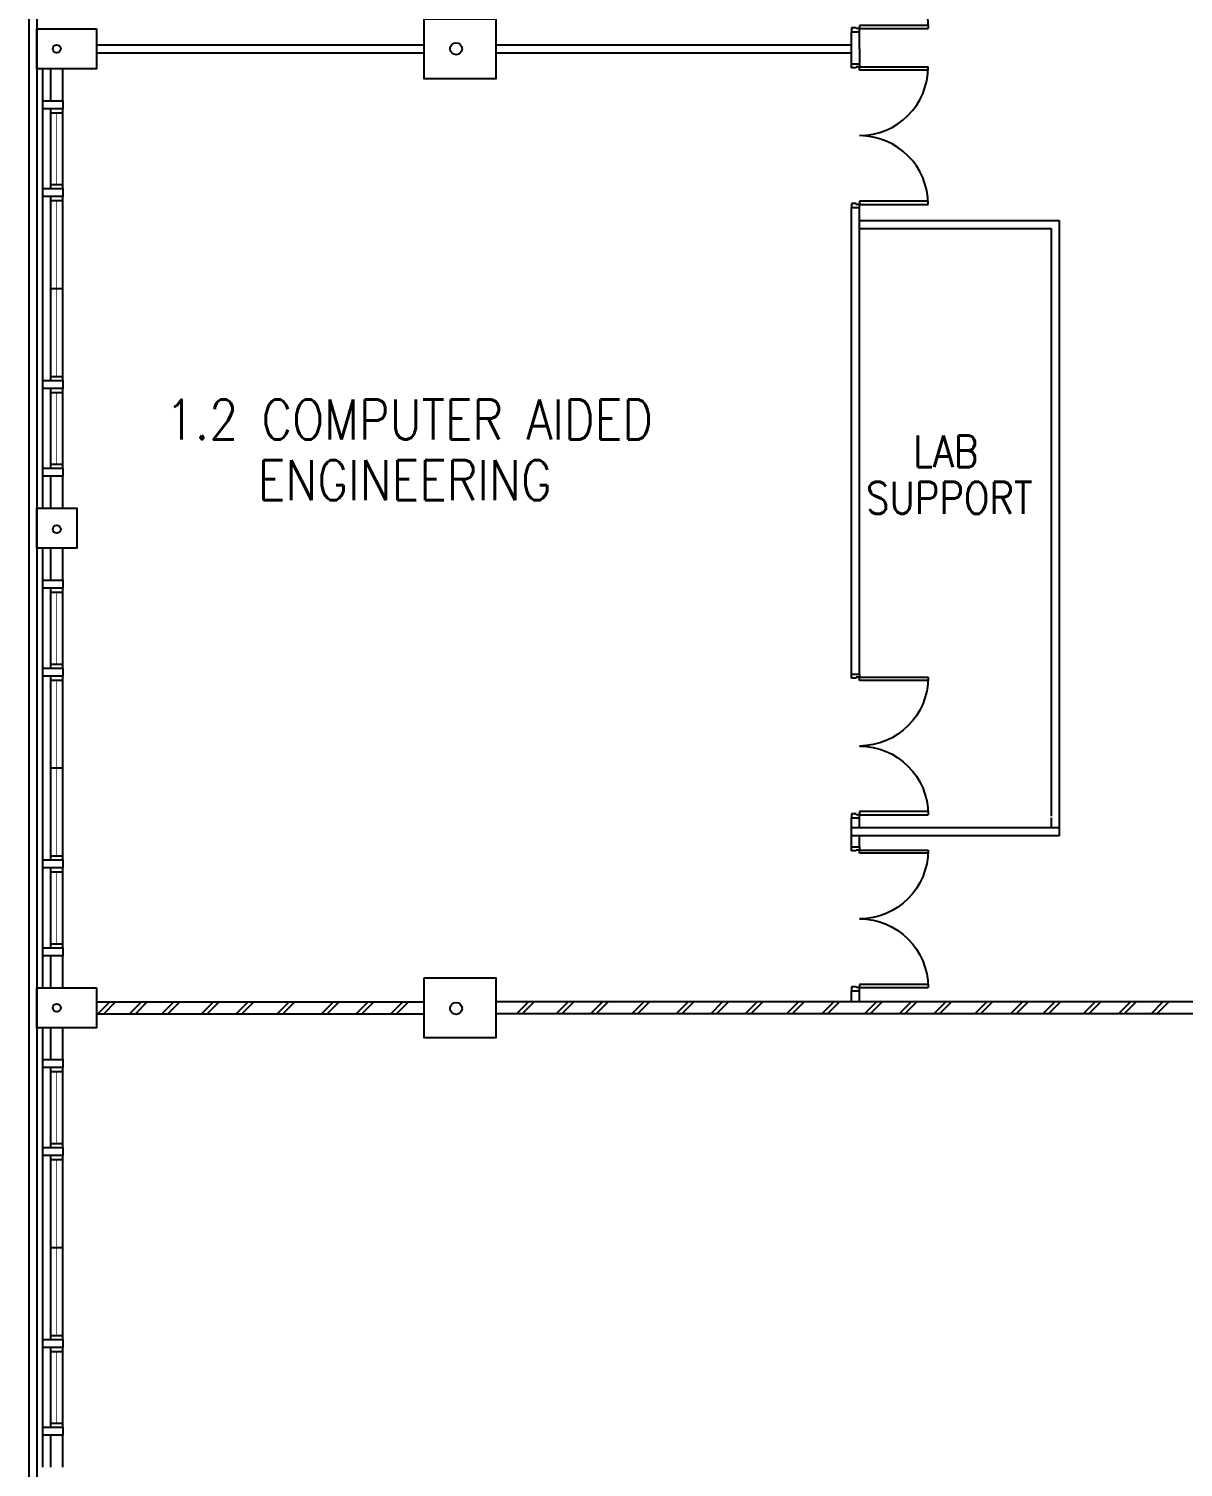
# Model space of a CAD drawing. Header units: feet. Extents: x 1625107 to 1747348, y -845223 to -759674.
# Drawn here: x 1625110 to 1639565, y -820174 to -802174 of the extents above; entities that cross this region are included whole.
import ezdxf

# ---------------------------------------------------------------- set-up
doc = ezdxf.new("R2010")
doc.units = ezdxf.units.FT
doc.header["$LTSCALE"] = 13
doc.header["$MEASUREMENT"] = 0
doc.layers.get('0').update_dxf_attribs({"linetype": 'CONTINUOUS'})
for name, color, linetype in [('COL', 3, 'CONTINUOUS'), ('DR', 7, 'CONTINUOUS'), ('hatch', 7, 'CONTINUOUS'), ('LINE', 7, 'CONTINUOUS'), ('partition', 7, 'CONTINUOUS'), ('RWDP', 145, 'CONTINUOUS'), ('stair', 7, 'CONTINUOUS'), ('T50', 4, 'CONTINUOUS'), ('WALL', 2, 'CONTINUOUS'), ('WIN', 5, 'CONTINUOUS')]:
    doc.layers.add(name, color=color, linetype=linetype)
doc.styles.add('ROMANS', font='romans')

# ---------------------------------------------------------------- blocks, each defined once
blk = doc.blocks.new('D1800-A')
at = {"layer": 'DR'}
for p, q in [((0, 0), (100, 0)), ((0, -50), (0, 0)), ((100, 0), (100, -40)), ((60, -50), (0, -50)), ((100, -40), (60, -40)), ((60, -40), (60, -50)), ((100, -40), (960, -40)), ((100, -80), (100, -40)), ((959, -80), (100, -80)), ((60, -1750), (0, -1750)), ((0, -1750), (0, -1800)), ((60, -1760), (60, -1750)), ((100, -1760), (60, -1760)), ((959, -1720), (100, -1720)), ((100, -1720), (100, -1760)), ((100, -1760), (960, -1760)), ((100, -1800), (100, -1760)), ((0, -1800), (100, -1800))]:
    blk.add_line(p, q, dxfattribs=at)
for centre, start, end in [((100, -40), 270.0001, 0), ((100, -1760), 0, 90)]:
    blk.add_arc(centre, 860, start, end, dxfattribs=at)

msp = doc.modelspace()

# ---------------------------------------------------------------- linework, layer by layer
at = {"color": 0}
for p, q in [((1625110.2, -791074.1), (1625110.2, -837750.1)), ((1625285.2, -808174.1), (1625285.2, -802674.1)), ((1625285.2, -814174.1), (1625285.2, -808674.1)), ((1625285.2, -820174.1), (1625285.2, -814674.1))]:
    msp.add_line(p, q, dxfattribs=at)
at = {"layer": 'COL', "color": 0}
for points in [[(1630060.2, -802049.1), (1630960.2, -802049.1), (1630960.2, -802799.1), (1630060.2, -802799.1)], [(1625960.2, -802174.1), (1625960.2, -802674.1), (1625210.2, -802674.1), (1625210.2, -802174.1)], [(1625210.2, -808174.1), (1625710.2, -808174.1), (1625710.2, -808674.1), (1625210.2, -808674.1)], [(1630060.2, -814049.1), (1630960.2, -814049.1), (1630960.2, -814799.1), (1630060.2, -814799.1)], [(1625960.2, -814174.1), (1625960.2, -814674.1), (1625210.2, -814674.1), (1625210.2, -814174.1)]]:
    msp.add_lwpolyline(points, close=True, dxfattribs=at)
at = {"layer": 'hatch', "color": 0}
for p, q in [((1625976.6, -814499.1), (1626126.6, -814349.1)), ((1626048.2, -814499.1), (1626198.2, -814349.1)), ((1626373.2, -814499.1), (1626523.2, -814349.1)), ((1626444.9, -814499.1), (1626594.9, -814349.1)), ((1626778.3, -814499.1), (1626928.3, -814349.1)), ((1626850, -814499.1), (1627000, -814349.1)), ((1627272.9, -814499.1), (1627422.9, -814349.1)), ((1627344.5, -814499.1), (1627494.5, -814349.1)), ((1627705.8, -814499.1), (1627855.8, -814349.1)), ((1627777.4, -814499.1), (1627927.4, -814349.1)), ((1628221, -814499.1), (1628371, -814349.1)), ((1628292.6, -814499.1), (1628442.6, -814349.1)), ((1628775.3, -814499.1), (1628925.3, -814349.1)), ((1628847, -814499.1), (1628997, -814349.1)), ((1629209.3, -814499.1), (1629359.3, -814349.1)), ((1629281, -814499.1), (1629431, -814349.1)), ((1629642.2, -814499.1), (1629792.2, -814349.1)), ((1629713.9, -814499.1), (1629863.9, -814349.1)), ((1631217.3, -814499.1), (1631367.3, -814349.1)), ((1631289, -814499.1), (1631439, -814349.1)), ((1631711.9, -814499.1), (1631861.9, -814349.1)), ((1631783.5, -814499.1), (1631933.5, -814349.1)), ((1632144.8, -814499.1), (1632294.8, -814349.1)), ((1632216.4, -814499.1), (1632366.4, -814349.1)), ((1632660, -814499.1), (1632810, -814349.1)), ((1632731.6, -814499.1), (1632881.6, -814349.1)), ((1633214.3, -814499.1), (1633364.3, -814349.1)), ((1633286, -814499.1), (1633436, -814349.1)), ((1633648.3, -814499.1), (1633798.3, -814349.1)), ((1633720, -814499.1), (1633870, -814349.1)), ((1634081.2, -814499.1), (1634231.2, -814349.1)), ((1634152.9, -814499.1), (1634302.9, -814349.1)), ((1634596.4, -814499.1), (1634746.4, -814349.1)), ((1634668.1, -814499.1), (1634818.1, -814349.1)), ((1635040.3, -814499.1), (1635190.3, -814349.1)), ((1635111.9, -814499.1), (1635261.9, -814349.1)), ((1635574.5, -814499.1), (1635724.5, -814349.1)), ((1635646.1, -814499.1), (1635796.1, -814349.1)), ((1636008.5, -814499.1), (1636158.5, -814349.1)), ((1636080.1, -814499.1), (1636230.1, -814349.1)), ((1636441.4, -814499.1), (1636591.4, -814349.1)), ((1636513, -814499.1), (1636663, -814349.1)), ((1636956.6, -814499.1), (1637106.6, -814349.1)), ((1637028.2, -814499.1), (1637178.2, -814349.1)), ((1637400.4, -814499.1), (1637550.4, -814349.1)), ((1637472.1, -814499.1), (1637622.1, -814349.1)), ((1637807.2, -814499.1), (1637957.2, -814349.1)), ((1637878.8, -814499.1), (1638028.8, -814349.1)), ((1638310.8, -814499.1), (1638460.8, -814349.1)), ((1638382.4, -814499.1), (1638532.4, -814349.1)), ((1638754.6, -814499.1), (1638904.6, -814349.1)), ((1638826.3, -814499.1), (1638976.3, -814349.1)), ((1639161.4, -814499.1), (1639311.4, -814349.1)), ((1639233, -814499.1), (1639383, -814349.1))]:
    msp.add_line(p, q, dxfattribs=at)
at = {"layer": 'LINE', "color": 0}
msp.add_line((1625210.2, -791074.1), (1625210.2, -837774.1), dxfattribs=at)
at = {"layer": 'partition', "color": 0}
for p, q in [((1635410.2, -802611.6), (1635410.2, -802211.6)), ((1635510.2, -802424.1), (1635510.2, -802211.6)), ((1625960.2, -802374.1), (1630060.2, -802374.1)), ((1630960.2, -802374.1), (1635410.2, -802374.1)), ((1635510.2, -802424.1), (1635510.2, -802611.6)), ((1625960.2, -802474.1), (1630060.2, -802474.1)), ((1630960.2, -802474.1), (1635410.2, -802474.1)), ((1635410.2, -810249.1), (1635410.2, -804411.6)), ((1635510.2, -810249.1), (1635510.2, -804411.6)), ((1635510.2, -804574.1), (1638010.2, -804574.1)), ((1635510.2, -804674.1), (1637910.2, -804674.1)), ((1635410.2, -812411.6), (1635410.2, -812049.1)), ((1635510.2, -812174.1), (1635510.2, -812049.1)), ((1638010.2, -812174.1), (1635410.2, -812174.1)), ((1638010.2, -812274.1), (1635410.2, -812274.1)), ((1635510.2, -812411.6), (1635510.2, -812274.1)), ((1635410.2, -814349.1), (1635410.2, -814211.6)), ((1635510.2, -814349.1), (1635510.2, -814211.6))]:
    msp.add_line(p, q, dxfattribs=at)
at = {"layer": 'RWDP', "color": 0}
for centre, radius in [((1625460.2, -802424.1), 50), ((1630460.2, -802424.1), 75), ((1625460.2, -808437.5), 50), ((1625460.2, -814425), 50), ((1630460.2, -814432.2), 75)]:
    msp.add_circle(centre, radius, dxfattribs=at)
at = {"layer": 'stair', "color": 0}
for p, q in [((1638010.2, -804574.1), (1638010.2, -812049.1)), ((1637910.2, -804674.1), (1637910.2, -812029.1)), ((1637910.2, -812049.1), (1637910.2, -812174.1)), ((1638010.2, -812049.1), (1638010.2, -812274.1))]:
    msp.add_line(p, q, dxfattribs=at)
at = {"layer": 'WALL', "color": 0}
for p, q in [((1625385.2, -803074.1), (1625385.2, -802674.1)), ((1625535.2, -803074.1), (1625535.2, -802674.1)), ((1625385.2, -808174.1), (1625385.2, -807774.1)), ((1625535.2, -808174.1), (1625535.2, -807774.1)), ((1625385.2, -809074.1), (1625385.2, -808674.1)), ((1625535.2, -809074.1), (1625535.2, -808674.1)), ((1625385.2, -814174.1), (1625385.2, -813774.1)), ((1625535.2, -814174.1), (1625535.2, -813774.1)), ((1625960.2, -814349.1), (1630060.2, -814349.1)), ((1625960.2, -814499.1), (1630060.2, -814499.1)), ((1640010.2, -814349.1), (1630960.2, -814349.1)), ((1640010.2, -814499.1), (1630960.2, -814499.1)), ((1625385.2, -815074.1), (1625385.2, -814674.1)), ((1625535.2, -815074.1), (1625535.2, -814674.1)), ((1625385.2, -820174.1), (1625385.2, -819774.1)), ((1625535.2, -820174.1), (1625535.2, -819774.1))]:
    msp.add_line(p, q, dxfattribs=at)
at = {"layer": 'WALL', "color": 0, "linetype": 'Continuous'}
msp.add_line((1640010.2, -814499.1), (1637535.2, -814499.1), dxfattribs=at)
at = {"layer": 'WALL', "color": 0}
for points in [[(1625285.2, -803074.1), (1625535.2, -803074.1), (1625535.2, -803174.1), (1625285.2, -803174.1)], [(1625285.2, -804174.1), (1625535.2, -804174.1), (1625535.2, -804274.1), (1625285.2, -804274.1)], [(1625285.2, -806574.1), (1625535.2, -806574.1), (1625535.2, -806674.1), (1625285.2, -806674.1)], [(1625285.2, -807674.1), (1625535.2, -807674.1), (1625535.2, -807774.1), (1625285.2, -807774.1)], [(1625285.2, -809074.1), (1625535.2, -809074.1), (1625535.2, -809174.1), (1625285.2, -809174.1)], [(1625285.2, -810174.1), (1625535.2, -810174.1), (1625535.2, -810274.1), (1625285.2, -810274.1)], [(1625285.2, -812574.1), (1625535.2, -812574.1), (1625535.2, -812674.1), (1625285.2, -812674.1)], [(1625285.2, -813674.1), (1625535.2, -813674.1), (1625535.2, -813774.1), (1625285.2, -813774.1)], [(1625285.2, -815074.1), (1625535.2, -815074.1), (1625535.2, -815174.1), (1625285.2, -815174.1)], [(1625285.2, -816174.1), (1625535.2, -816174.1), (1625535.2, -816274.1), (1625285.2, -816274.1)], [(1625285.2, -818574.1), (1625535.2, -818574.1), (1625535.2, -818674.1), (1625285.2, -818674.1)], [(1625285.2, -819674.1), (1625535.2, -819674.1), (1625535.2, -819774.1), (1625285.2, -819774.1)]]:
    msp.add_lwpolyline(points, close=True, dxfattribs=at)
at = {"layer": 'WIN', "color": 0}
for p, q in [((1625385.2, -804174.1), (1625385.2, -803174.1)), ((1625385.2, -803224.1), (1625535.2, -803224.1)), ((1625535.2, -804174.1), (1625535.2, -803174.1)), ((1625385.2, -804124.1), (1625535.2, -804124.1)), ((1625385.2, -806574.1), (1625385.2, -804274.1)), ((1625385.2, -804324.1), (1625535.2, -804324.1)), ((1625535.2, -806574.1), (1625535.2, -804274.1)), ((1625385.2, -805424.1), (1625535.2, -805424.1)), ((1625385.2, -806524.1), (1625535.2, -806524.1)), ((1625385.2, -807674.1), (1625385.2, -806674.1)), ((1625385.2, -806724.1), (1625535.2, -806724.1)), ((1625535.2, -807674.1), (1625535.2, -806674.1)), ((1625385.2, -807624.1), (1625535.2, -807624.1)), ((1625385.2, -810174.1), (1625385.2, -809174.1)), ((1625385.2, -809224.1), (1625535.2, -809224.1)), ((1625535.2, -810174.1), (1625535.2, -809174.1)), ((1625385.2, -810124.1), (1625535.2, -810124.1)), ((1625385.2, -812574.1), (1625385.2, -810274.1)), ((1625385.2, -810324.1), (1625535.2, -810324.1)), ((1625535.2, -812574.1), (1625535.2, -810274.1)), ((1625385.2, -811424.1), (1625535.2, -811424.1)), ((1625385.2, -812524.1), (1625535.2, -812524.1)), ((1625385.2, -813674.1), (1625385.2, -812674.1)), ((1625535.2, -813674.1), (1625535.2, -812674.1)), ((1625385.2, -812724.1), (1625535.2, -812724.1)), ((1625385.2, -813624.1), (1625535.2, -813624.1)), ((1625385.2, -816174.1), (1625385.2, -815174.1)), ((1625535.2, -816174.1), (1625535.2, -815174.1)), ((1625385.2, -815224.1), (1625535.2, -815224.1)), ((1625385.2, -816124.1), (1625535.2, -816124.1)), ((1625385.2, -818574.1), (1625385.2, -816274.1)), ((1625535.2, -818574.1), (1625535.2, -816274.1)), ((1625385.2, -816324.1), (1625535.2, -816324.1)), ((1625385.2, -817424.1), (1625535.2, -817424.1)), ((1625385.2, -818524.1), (1625535.2, -818524.1)), ((1625385.2, -819674.1), (1625385.2, -818674.1)), ((1625385.2, -818724.1), (1625535.2, -818724.1)), ((1625535.2, -819674.1), (1625535.2, -818674.1)), ((1625385.2, -819624.1), (1625535.2, -819624.1))]:
    msp.add_line(p, q, dxfattribs=at)
at = {"layer": 'WIN', "color": 0, "const_width": 10, "flags": 128}
for points in [[(1625460.2, -804124.1), (1625460.2, -803224.1)], [(1625460.2, -806524.1), (1625460.2, -804324.1)], [(1625460.2, -806724.1), (1625460.2, -807624.1)], [(1625460.2, -810124.1), (1625460.2, -809224.1)], [(1625460.2, -812524.1), (1625460.2, -810324.1)], [(1625460.2, -812724.1), (1625460.2, -813624.1)], [(1625460.2, -816124.1), (1625460.2, -815224.1)], [(1625460.2, -818524.1), (1625460.2, -816324.1)], [(1625460.2, -818724.1), (1625460.2, -819624.1)]]:
    msp.add_lwpolyline(points, dxfattribs=at)

# ---------------------------------------------------------------- block references
at = {"layer": 'stair', "color": 0, "xscale": -1, "rotation": 180}
for p in [(1635410.2, -802211.6), (1635410.2, -812049.1), (1635410.2, -814211.6)]:
    msp.add_blockref('D1800-A', p, dxfattribs=at)
at = {"layer": 'stair', "color": 0}
msp.add_blockref('D1800-A', (1635410.2, -802611.6), dxfattribs=at)

# ---------------------------------------------------------------- texts
at = {"layer": 'T50', "color": 0, "style": 'ROMANS', "width": 0.85}
for s, height, p in [('1.2 COMPUTER AIDED', 500, (1626822.8, -807313.2)), ('LAB', 400, (1636182.7, -807661.6)), ('ENGINEERING', 500, (1627976.8, -808073.6)), ('SUPPORT', 400, (1635594.1, -808244.1))]:
    msp.add_text(s, height=height, dxfattribs=at).set_placement(p)

doc.saveas('drawing.dxf')
